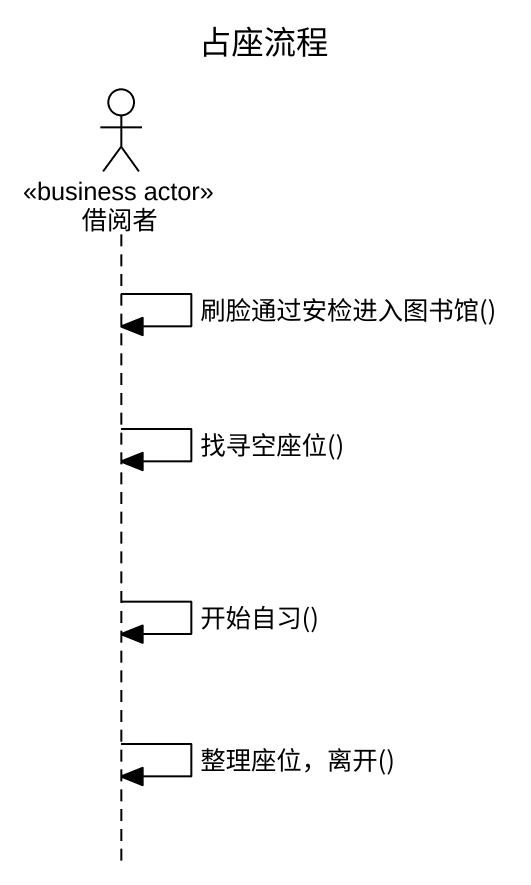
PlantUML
@startuml
title 占座流程
hide footbox
actor 借阅者 <<business actor>>

借阅者 -> 借阅者 : 刷脸通过安检进入图书馆()
借阅者 -> 借阅者 : 找寻空座位()
借阅者 -> 借阅者 : 开始自习()
借阅者 -> 借阅者 : 整理座位，离开()
@enduml
